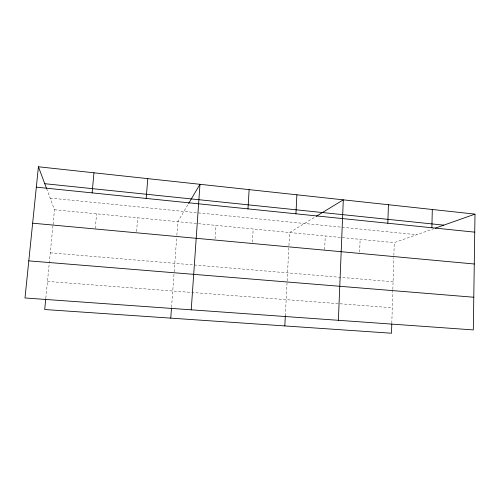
<?xml version="1.0" encoding="UTF-8"?>
<svg xmlns="http://www.w3.org/2000/svg" width="500" height="500" viewBox="0 0 500 500"><rect width="100%" height="100%" fill="white"/><g stroke="black" fill="none" stroke-linecap="round" stroke-linejoin="round"><path stroke-width="0.38" stroke-dasharray="2.5 1.88" d="M391.812 323.194L392.819 290.181M392.837 289.419L393.812 257.594M393.881 255.319L394.263 242.644L433.919 228.631M359.644 252.144L360.125 239.338M324.637 249.662L325.244 235.963M285.331 315.887L288.812 247.9M288.931 245.581L289.6 232.512L315.544 216.725M252.4 242.194L253.169 228.988M215.044 238.806L215.931 225.381M171.556 307.281L174.106 272.556M174.163 271.788L176.681 237.531M176.85 235.263L177.844 221.7L188.219 204.156M136.581 231.525L137.7 217.812M95.281 228.469L96.594 213.837M45.819 298.131L52.894 226.106M53.044 224.6L54.5 209.762L46.794 189.169M47.462 281.431L392.281 307.756M50.269 252.812L393.075 281.775M54.5 209.762L394.263 242.644M50.125 198.069L416.712 234.713"/><path stroke-width="0.75" d="M475 214.119L473.312 329.913L25 297.981L38.419 166.775L475 214.119L435.331 228.131M431.881 227.756L432.306 209.488M391.788 323.963L391.506 333.225L44.7 309.519L45.744 298.888M387.831 223.238L388.419 204.731M338.375 320.3L343.3 199.838L316.169 216.344M284.812 325.931L285.331 315.887M295.938 213.806L296.887 194.806M247.981 208.881L249.131 189.625M191.225 309.819L199.969 184.294L188.606 203.5M170.756 318.137L171.494 308.056M146.188 198.431L147.775 178.631M92.125 192.881L93.956 172.794M28.794 260.869L473.787 297.238M32.65 223.194L474.275 264M44.75 183.7L443.794 225.144M36.337 187.156L474.738 232.156M38.419 166.775L46.544 188.481"/></g></svg>
